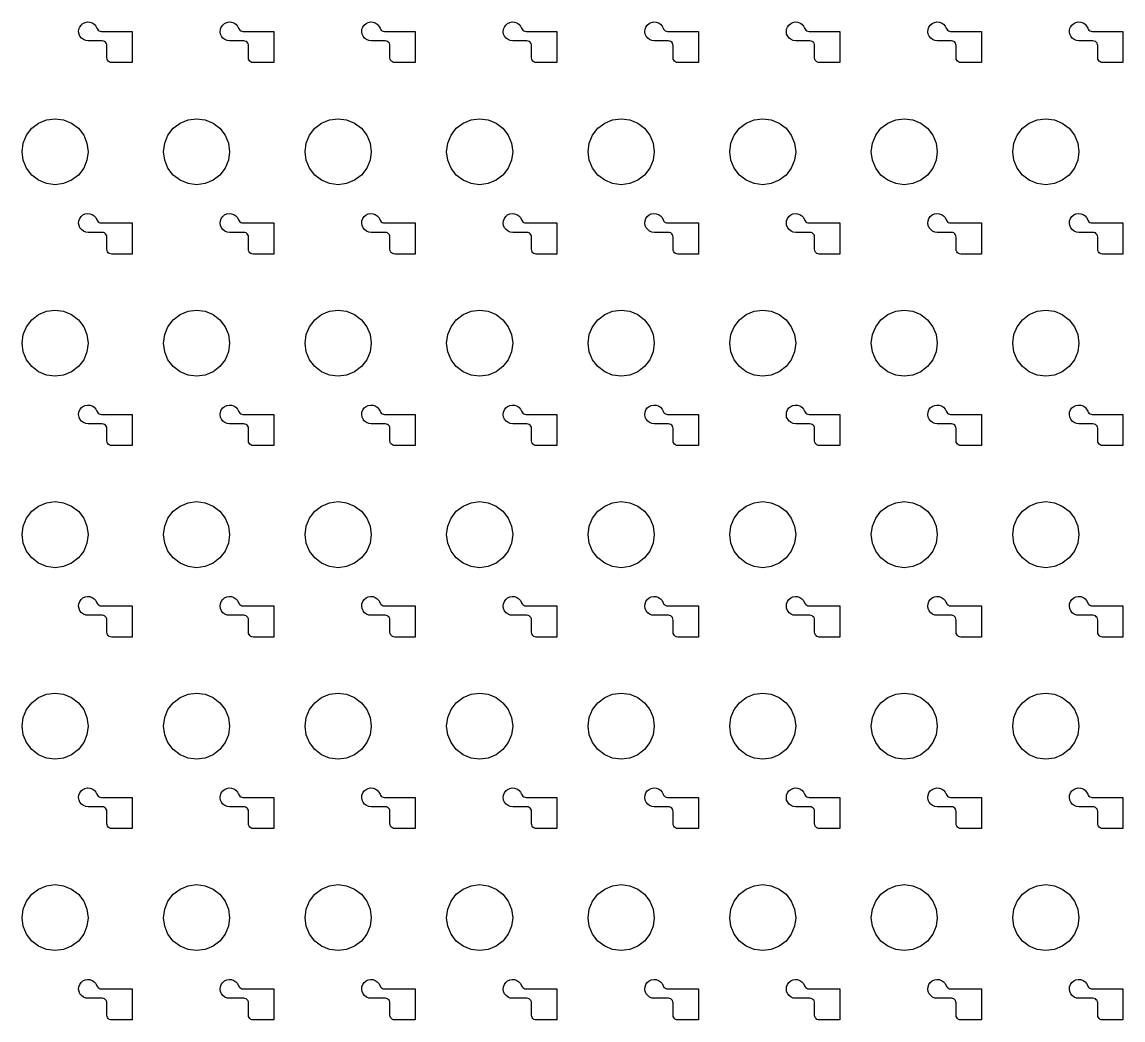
# Model space of a CAD drawing. Extents: x 11 to 212, y 11 to 212.
# Drawn here: x 65.79 to 79.52, y 111.35 to 123.8 of the extents above; entities that cross this region are included whole.
import ezdxf

# ---------------------------------------------------------------- set-up
doc = ezdxf.new("R2010")
doc.units = 0
doc.layers.add('C3', color=7, linetype='continuous')

msp = doc.modelspace()

# ---------------------------------------------------------------- linework, layer by layer
at = {"layer": 'C3'}
for points in [[(66.906, 123.294), (66.891, 123.296), (66.876, 123.302), (66.864, 123.311), (66.855, 123.324), (66.849, 123.338), (66.847, 123.353), (66.847, 123.506), (66.845, 123.521), (66.839, 123.535), (66.83, 123.547), (66.818, 123.557), (66.803, 123.563), (66.788, 123.565), (66.612, 123.565), (66.582, 123.569), (66.554, 123.58), (66.53, 123.598), (66.511, 123.622), (66.499, 123.649), (66.494, 123.679), (66.497, 123.709), (66.508, 123.737), (66.525, 123.762), (66.548, 123.781), (66.576, 123.794), (66.605, 123.8), (66.635, 123.798), (66.664, 123.788), (66.689, 123.771), (66.709, 123.748), (66.723, 123.722), (66.729, 123.709), (66.739, 123.698), (66.75, 123.689), (66.764, 123.684), (66.778, 123.682), (67.162, 123.682), (67.162, 123.294)], [(68.671, 123.294), (68.655, 123.296), (68.641, 123.302), (68.629, 123.311), (68.62, 123.324), (68.614, 123.338), (68.612, 123.353), (68.612, 123.506), (68.61, 123.521), (68.604, 123.535), (68.595, 123.547), (68.582, 123.557), (68.568, 123.563), (68.553, 123.565), (68.376, 123.565), (68.347, 123.569), (68.319, 123.58), (68.294, 123.598), (68.276, 123.622), (68.264, 123.649), (68.259, 123.679), (68.262, 123.709), (68.272, 123.737), (68.29, 123.762), (68.313, 123.781), (68.34, 123.794), (68.37, 123.8), (68.4, 123.798), (68.429, 123.788), (68.454, 123.771), (68.474, 123.748), (68.487, 123.722), (68.494, 123.709), (68.503, 123.698), (68.515, 123.689), (68.529, 123.684), (68.543, 123.682), (68.927, 123.682), (68.927, 123.294)], [(70.435, 123.294), (70.42, 123.296), (70.406, 123.302), (70.394, 123.311), (70.384, 123.324), (70.378, 123.338), (70.376, 123.353), (70.376, 123.506), (70.374, 123.521), (70.369, 123.535), (70.359, 123.547), (70.347, 123.557), (70.333, 123.563), (70.318, 123.565), (70.141, 123.565), (70.111, 123.569), (70.083, 123.58), (70.059, 123.598), (70.04, 123.622), (70.028, 123.649), (70.024, 123.679), (70.027, 123.709), (70.037, 123.737), (70.055, 123.762), (70.078, 123.781), (70.105, 123.794), (70.135, 123.8), (70.165, 123.798), (70.193, 123.788), (70.218, 123.771), (70.238, 123.748), (70.252, 123.722), (70.259, 123.709), (70.268, 123.698), (70.28, 123.689), (70.293, 123.684), (70.308, 123.682), (70.692, 123.682), (70.692, 123.294)], [(72.2, 123.294), (72.185, 123.296), (72.171, 123.302), (72.158, 123.311), (72.149, 123.324), (72.143, 123.338), (72.141, 123.353), (72.141, 123.506), (72.139, 123.521), (72.133, 123.535), (72.124, 123.547), (72.112, 123.557), (72.098, 123.563), (72.082, 123.565), (71.906, 123.565), (71.876, 123.569), (71.848, 123.58), (71.824, 123.598), (71.805, 123.622), (71.793, 123.649), (71.788, 123.679), (71.791, 123.709), (71.802, 123.737), (71.819, 123.762), (71.842, 123.781), (71.87, 123.794), (71.899, 123.8), (71.93, 123.798), (71.958, 123.788), (71.983, 123.771), (72.003, 123.748), (72.017, 123.722), (72.023, 123.709), (72.033, 123.698), (72.044, 123.689), (72.058, 123.684), (72.072, 123.682), (72.456, 123.682), (72.456, 123.294)], [(73.965, 123.294), (73.949, 123.296), (73.935, 123.302), (73.923, 123.311), (73.914, 123.324), (73.908, 123.338), (73.906, 123.353), (73.906, 123.506), (73.904, 123.521), (73.898, 123.535), (73.889, 123.547), (73.876, 123.557), (73.862, 123.563), (73.847, 123.565), (73.671, 123.565), (73.641, 123.569), (73.613, 123.58), (73.589, 123.598), (73.57, 123.622), (73.558, 123.649), (73.553, 123.679), (73.556, 123.709), (73.567, 123.737), (73.584, 123.762), (73.607, 123.781), (73.634, 123.794), (73.664, 123.8), (73.694, 123.798), (73.723, 123.788), (73.748, 123.771), (73.768, 123.748), (73.782, 123.722), (73.788, 123.709), (73.797, 123.698), (73.809, 123.689), (73.823, 123.684), (73.837, 123.682), (74.221, 123.682), (74.221, 123.294)], [(75.729, 123.294), (75.714, 123.296), (75.7, 123.302), (75.688, 123.311), (75.678, 123.324), (75.673, 123.338), (75.671, 123.353), (75.671, 123.506), (75.669, 123.521), (75.663, 123.535), (75.653, 123.547), (75.641, 123.557), (75.627, 123.563), (75.612, 123.565), (75.435, 123.565), (75.405, 123.569), (75.377, 123.58), (75.353, 123.598), (75.335, 123.622), (75.322, 123.649), (75.318, 123.679), (75.321, 123.709), (75.331, 123.737), (75.349, 123.762), (75.372, 123.781), (75.399, 123.794), (75.429, 123.8), (75.459, 123.798), (75.487, 123.788), (75.513, 123.771), (75.533, 123.748), (75.546, 123.722), (75.553, 123.709), (75.562, 123.698), (75.574, 123.689), (75.587, 123.684), (75.602, 123.682), (75.986, 123.682), (75.986, 123.294)], [(77.494, 123.294), (77.479, 123.296), (77.465, 123.302), (77.453, 123.311), (77.443, 123.324), (77.437, 123.338), (77.435, 123.353), (77.435, 123.506), (77.433, 123.521), (77.427, 123.535), (77.418, 123.547), (77.406, 123.557), (77.392, 123.563), (77.376, 123.565), (77.2, 123.565), (77.17, 123.569), (77.142, 123.58), (77.118, 123.598), (77.099, 123.622), (77.087, 123.649), (77.082, 123.679), (77.085, 123.709), (77.096, 123.737), (77.113, 123.762), (77.137, 123.781), (77.164, 123.794), (77.194, 123.8), (77.224, 123.798), (77.252, 123.788), (77.277, 123.771), (77.297, 123.748), (77.311, 123.722), (77.317, 123.709), (77.327, 123.698), (77.339, 123.689), (77.352, 123.684), (77.366, 123.682), (77.751, 123.682), (77.751, 123.294)], [(79.259, 123.294), (79.244, 123.296), (79.229, 123.302), (79.217, 123.311), (79.208, 123.324), (79.202, 123.338), (79.2, 123.353), (79.2, 123.506), (79.198, 123.521), (79.192, 123.535), (79.183, 123.547), (79.171, 123.557), (79.156, 123.563), (79.141, 123.565), (78.965, 123.565), (78.935, 123.569), (78.907, 123.58), (78.883, 123.598), (78.864, 123.622), (78.852, 123.649), (78.847, 123.679), (78.85, 123.709), (78.861, 123.737), (78.878, 123.762), (78.901, 123.781), (78.929, 123.794), (78.958, 123.8), (78.988, 123.798), (79.017, 123.788), (79.042, 123.771), (79.062, 123.748), (79.076, 123.722), (79.082, 123.709), (79.091, 123.698), (79.103, 123.689), (79.117, 123.684), (79.131, 123.682), (79.515, 123.682), (79.515, 123.294)], [(66.612, 122.182), (66.598, 122.076), (66.557, 121.976), (66.491, 121.891), (66.406, 121.826), (66.307, 121.785), (66.2, 121.771), (66.093, 121.785), (65.994, 121.826), (65.909, 121.891), (65.843, 121.976), (65.802, 122.076), (65.788, 122.182), (65.802, 122.289), (65.843, 122.388), (65.909, 122.474), (65.994, 122.539), (66.093, 122.58), (66.2, 122.594), (66.307, 122.58), (66.406, 122.539), (66.491, 122.474), (66.557, 122.388), (66.598, 122.289)], [(68.376, 122.182), (68.362, 122.076), (68.321, 121.976), (68.256, 121.891), (68.171, 121.826), (68.071, 121.785), (67.965, 121.771), (67.858, 121.785), (67.759, 121.826), (67.674, 121.891), (67.608, 121.976), (67.567, 122.076), (67.553, 122.182), (67.567, 122.289), (67.608, 122.388), (67.674, 122.474), (67.759, 122.539), (67.858, 122.58), (67.965, 122.594), (68.071, 122.58), (68.171, 122.539), (68.256, 122.474), (68.321, 122.388), (68.362, 122.289)], [(70.141, 122.182), (70.127, 122.076), (70.086, 121.976), (70.021, 121.891), (69.935, 121.826), (69.836, 121.785), (69.729, 121.771), (69.623, 121.785), (69.524, 121.826), (69.438, 121.891), (69.373, 121.976), (69.332, 122.076), (69.318, 122.182), (69.332, 122.289), (69.373, 122.388), (69.438, 122.474), (69.524, 122.539), (69.623, 122.58), (69.729, 122.594), (69.836, 122.58), (69.935, 122.539), (70.021, 122.474), (70.086, 122.388), (70.127, 122.289)], [(71.906, 122.182), (71.892, 122.076), (71.851, 121.976), (71.785, 121.891), (71.7, 121.826), (71.601, 121.785), (71.494, 121.771), (71.388, 121.785), (71.288, 121.826), (71.203, 121.891), (71.138, 121.976), (71.096, 122.076), (71.082, 122.182), (71.096, 122.289), (71.138, 122.388), (71.203, 122.474), (71.288, 122.539), (71.388, 122.58), (71.494, 122.594), (71.601, 122.58), (71.7, 122.539), (71.785, 122.474), (71.851, 122.388), (71.892, 122.289)], [(73.671, 122.182), (73.657, 122.076), (73.615, 121.976), (73.55, 121.891), (73.465, 121.826), (73.365, 121.785), (73.259, 121.771), (73.152, 121.785), (73.053, 121.826), (72.968, 121.891), (72.902, 121.976), (72.861, 122.076), (72.847, 122.182), (72.861, 122.289), (72.902, 122.388), (72.968, 122.474), (73.053, 122.539), (73.152, 122.58), (73.259, 122.594), (73.365, 122.58), (73.465, 122.539), (73.55, 122.474), (73.615, 122.388), (73.657, 122.289)], [(75.435, 122.182), (75.421, 122.076), (75.38, 121.976), (75.315, 121.891), (75.229, 121.826), (75.13, 121.785), (75.024, 121.771), (74.917, 121.785), (74.818, 121.826), (74.732, 121.891), (74.667, 121.976), (74.626, 122.076), (74.612, 122.182), (74.626, 122.289), (74.667, 122.388), (74.732, 122.474), (74.818, 122.539), (74.917, 122.58), (75.024, 122.594), (75.13, 122.58), (75.229, 122.539), (75.315, 122.474), (75.38, 122.388), (75.421, 122.289)], [(77.2, 122.182), (77.186, 122.076), (77.145, 121.976), (77.079, 121.891), (76.994, 121.826), (76.895, 121.785), (76.788, 121.771), (76.682, 121.785), (76.582, 121.826), (76.497, 121.891), (76.432, 121.976), (76.391, 122.076), (76.376, 122.182), (76.391, 122.289), (76.432, 122.388), (76.497, 122.474), (76.582, 122.539), (76.682, 122.58), (76.788, 122.594), (76.895, 122.58), (76.994, 122.539), (77.079, 122.474), (77.145, 122.388), (77.186, 122.289)], [(78.965, 122.182), (78.951, 122.076), (78.91, 121.976), (78.844, 121.891), (78.759, 121.826), (78.66, 121.785), (78.553, 121.771), (78.446, 121.785), (78.347, 121.826), (78.262, 121.891), (78.196, 121.976), (78.155, 122.076), (78.141, 122.182), (78.155, 122.289), (78.196, 122.388), (78.262, 122.474), (78.347, 122.539), (78.446, 122.58), (78.553, 122.594), (78.66, 122.58), (78.759, 122.539), (78.844, 122.474), (78.91, 122.388), (78.951, 122.289)], [(66.906, 120.906), (66.891, 120.908), (66.876, 120.914), (66.864, 120.923), (66.855, 120.935), (66.849, 120.949), (66.847, 120.965), (66.847, 121.118), (66.845, 121.133), (66.839, 121.147), (66.83, 121.159), (66.818, 121.169), (66.803, 121.174), (66.788, 121.176), (66.612, 121.176), (66.582, 121.18), (66.554, 121.192), (66.53, 121.21), (66.511, 121.233), (66.499, 121.261), (66.494, 121.291), (66.497, 121.321), (66.508, 121.349), (66.525, 121.374), (66.548, 121.393), (66.576, 121.406), (66.605, 121.412), (66.635, 121.409), (66.664, 121.4), (66.689, 121.383), (66.709, 121.36), (66.723, 121.333), (66.729, 121.32), (66.739, 121.309), (66.75, 121.301), (66.764, 121.296), (66.778, 121.294), (67.162, 121.294), (67.162, 120.906)], [(68.671, 120.906), (68.655, 120.908), (68.641, 120.914), (68.629, 120.923), (68.62, 120.935), (68.614, 120.949), (68.612, 120.965), (68.612, 121.118), (68.61, 121.133), (68.604, 121.147), (68.595, 121.159), (68.582, 121.169), (68.568, 121.174), (68.553, 121.176), (68.376, 121.176), (68.347, 121.18), (68.319, 121.192), (68.294, 121.21), (68.276, 121.233), (68.264, 121.261), (68.259, 121.291), (68.262, 121.321), (68.272, 121.349), (68.29, 121.374), (68.313, 121.393), (68.34, 121.406), (68.37, 121.412), (68.4, 121.409), (68.429, 121.4), (68.454, 121.383), (68.474, 121.36), (68.487, 121.333), (68.494, 121.32), (68.503, 121.309), (68.515, 121.301), (68.529, 121.296), (68.543, 121.294), (68.927, 121.294), (68.927, 120.906)], [(70.435, 120.906), (70.42, 120.908), (70.406, 120.914), (70.394, 120.923), (70.384, 120.935), (70.378, 120.949), (70.376, 120.965), (70.376, 121.118), (70.374, 121.133), (70.369, 121.147), (70.359, 121.159), (70.347, 121.169), (70.333, 121.174), (70.318, 121.176), (70.141, 121.176), (70.111, 121.18), (70.083, 121.192), (70.059, 121.21), (70.04, 121.233), (70.028, 121.261), (70.024, 121.291), (70.027, 121.321), (70.037, 121.349), (70.055, 121.374), (70.078, 121.393), (70.105, 121.406), (70.135, 121.412), (70.165, 121.409), (70.193, 121.4), (70.218, 121.383), (70.238, 121.36), (70.252, 121.333), (70.259, 121.32), (70.268, 121.309), (70.28, 121.301), (70.293, 121.296), (70.308, 121.294), (70.692, 121.294), (70.692, 120.906)], [(72.2, 120.906), (72.185, 120.908), (72.171, 120.914), (72.158, 120.923), (72.149, 120.935), (72.143, 120.949), (72.141, 120.965), (72.141, 121.118), (72.139, 121.133), (72.133, 121.147), (72.124, 121.159), (72.112, 121.169), (72.098, 121.174), (72.082, 121.176), (71.906, 121.176), (71.876, 121.18), (71.848, 121.192), (71.824, 121.21), (71.805, 121.233), (71.793, 121.261), (71.788, 121.291), (71.791, 121.321), (71.802, 121.349), (71.819, 121.374), (71.842, 121.393), (71.87, 121.406), (71.899, 121.412), (71.93, 121.409), (71.958, 121.4), (71.983, 121.383), (72.003, 121.36), (72.017, 121.333), (72.023, 121.32), (72.033, 121.309), (72.044, 121.301), (72.058, 121.296), (72.072, 121.294), (72.456, 121.294), (72.456, 120.906)], [(73.965, 120.906), (73.949, 120.908), (73.935, 120.914), (73.923, 120.923), (73.914, 120.935), (73.908, 120.949), (73.906, 120.965), (73.906, 121.118), (73.904, 121.133), (73.898, 121.147), (73.889, 121.159), (73.876, 121.169), (73.862, 121.174), (73.847, 121.176), (73.671, 121.176), (73.641, 121.18), (73.613, 121.192), (73.589, 121.21), (73.57, 121.233), (73.558, 121.261), (73.553, 121.291), (73.556, 121.321), (73.567, 121.349), (73.584, 121.374), (73.607, 121.393), (73.634, 121.406), (73.664, 121.412), (73.694, 121.409), (73.723, 121.4), (73.748, 121.383), (73.768, 121.36), (73.782, 121.333), (73.788, 121.32), (73.797, 121.309), (73.809, 121.301), (73.823, 121.296), (73.837, 121.294), (74.221, 121.294), (74.221, 120.906)], [(75.729, 120.906), (75.714, 120.908), (75.7, 120.914), (75.688, 120.923), (75.678, 120.935), (75.673, 120.949), (75.671, 120.965), (75.671, 121.118), (75.669, 121.133), (75.663, 121.147), (75.653, 121.159), (75.641, 121.169), (75.627, 121.174), (75.612, 121.176), (75.435, 121.176), (75.405, 121.18), (75.377, 121.192), (75.353, 121.21), (75.335, 121.233), (75.322, 121.261), (75.318, 121.291), (75.321, 121.321), (75.331, 121.349), (75.349, 121.374), (75.372, 121.393), (75.399, 121.406), (75.429, 121.412), (75.459, 121.409), (75.487, 121.4), (75.513, 121.383), (75.533, 121.36), (75.546, 121.333), (75.553, 121.32), (75.562, 121.309), (75.574, 121.301), (75.587, 121.296), (75.602, 121.294), (75.986, 121.294), (75.986, 120.906)], [(77.494, 120.906), (77.479, 120.908), (77.465, 120.914), (77.453, 120.923), (77.443, 120.935), (77.437, 120.949), (77.435, 120.965), (77.435, 121.118), (77.433, 121.133), (77.427, 121.147), (77.418, 121.159), (77.406, 121.169), (77.392, 121.174), (77.376, 121.176), (77.2, 121.176), (77.17, 121.18), (77.142, 121.192), (77.118, 121.21), (77.099, 121.233), (77.087, 121.261), (77.082, 121.291), (77.085, 121.321), (77.096, 121.349), (77.113, 121.374), (77.137, 121.393), (77.164, 121.406), (77.194, 121.412), (77.224, 121.409), (77.252, 121.4), (77.277, 121.383), (77.297, 121.36), (77.311, 121.333), (77.317, 121.32), (77.327, 121.309), (77.339, 121.301), (77.352, 121.296), (77.366, 121.294), (77.751, 121.294), (77.751, 120.906)], [(79.259, 120.906), (79.244, 120.908), (79.229, 120.914), (79.217, 120.923), (79.208, 120.935), (79.202, 120.949), (79.2, 120.965), (79.2, 121.118), (79.198, 121.133), (79.192, 121.147), (79.183, 121.159), (79.171, 121.169), (79.156, 121.174), (79.141, 121.176), (78.965, 121.176), (78.935, 121.18), (78.907, 121.192), (78.883, 121.21), (78.864, 121.233), (78.852, 121.261), (78.847, 121.291), (78.85, 121.321), (78.861, 121.349), (78.878, 121.374), (78.901, 121.393), (78.929, 121.406), (78.958, 121.412), (78.988, 121.409), (79.017, 121.4), (79.042, 121.383), (79.062, 121.36), (79.076, 121.333), (79.082, 121.32), (79.091, 121.309), (79.103, 121.301), (79.117, 121.296), (79.131, 121.294), (79.515, 121.294), (79.515, 120.906)], [(66.612, 119.794), (66.598, 119.688), (66.557, 119.588), (66.491, 119.503), (66.406, 119.438), (66.307, 119.396), (66.2, 119.382), (66.093, 119.396), (65.994, 119.438), (65.909, 119.503), (65.843, 119.588), (65.802, 119.688), (65.788, 119.794), (65.802, 119.901), (65.843, 120), (65.909, 120.085), (65.994, 120.151), (66.093, 120.192), (66.2, 120.206), (66.307, 120.192), (66.406, 120.151), (66.491, 120.085), (66.557, 120), (66.598, 119.901)], [(68.376, 119.794), (68.362, 119.688), (68.321, 119.588), (68.256, 119.503), (68.171, 119.438), (68.071, 119.396), (67.965, 119.382), (67.858, 119.396), (67.759, 119.438), (67.674, 119.503), (67.608, 119.588), (67.567, 119.688), (67.553, 119.794), (67.567, 119.901), (67.608, 120), (67.674, 120.085), (67.759, 120.151), (67.858, 120.192), (67.965, 120.206), (68.071, 120.192), (68.171, 120.151), (68.256, 120.085), (68.321, 120), (68.362, 119.901)], [(70.141, 119.794), (70.127, 119.688), (70.086, 119.588), (70.021, 119.503), (69.935, 119.438), (69.836, 119.396), (69.729, 119.382), (69.623, 119.396), (69.524, 119.438), (69.438, 119.503), (69.373, 119.588), (69.332, 119.688), (69.318, 119.794), (69.332, 119.901), (69.373, 120), (69.438, 120.085), (69.524, 120.151), (69.623, 120.192), (69.729, 120.206), (69.836, 120.192), (69.935, 120.151), (70.021, 120.085), (70.086, 120), (70.127, 119.901)], [(71.906, 119.794), (71.892, 119.688), (71.851, 119.588), (71.785, 119.503), (71.7, 119.438), (71.601, 119.396), (71.494, 119.382), (71.388, 119.396), (71.288, 119.438), (71.203, 119.503), (71.138, 119.588), (71.096, 119.688), (71.082, 119.794), (71.096, 119.901), (71.138, 120), (71.203, 120.085), (71.288, 120.151), (71.388, 120.192), (71.494, 120.206), (71.601, 120.192), (71.7, 120.151), (71.785, 120.085), (71.851, 120), (71.892, 119.901)], [(73.671, 119.794), (73.657, 119.688), (73.615, 119.588), (73.55, 119.503), (73.465, 119.438), (73.365, 119.396), (73.259, 119.382), (73.152, 119.396), (73.053, 119.438), (72.968, 119.503), (72.902, 119.588), (72.861, 119.688), (72.847, 119.794), (72.861, 119.901), (72.902, 120), (72.968, 120.085), (73.053, 120.151), (73.152, 120.192), (73.259, 120.206), (73.365, 120.192), (73.465, 120.151), (73.55, 120.085), (73.615, 120), (73.657, 119.901)], [(75.435, 119.794), (75.421, 119.688), (75.38, 119.588), (75.315, 119.503), (75.229, 119.438), (75.13, 119.396), (75.024, 119.382), (74.917, 119.396), (74.818, 119.438), (74.732, 119.503), (74.667, 119.588), (74.626, 119.688), (74.612, 119.794), (74.626, 119.901), (74.667, 120), (74.732, 120.085), (74.818, 120.151), (74.917, 120.192), (75.024, 120.206), (75.13, 120.192), (75.229, 120.151), (75.315, 120.085), (75.38, 120), (75.421, 119.901)], [(77.2, 119.794), (77.186, 119.688), (77.145, 119.588), (77.079, 119.503), (76.994, 119.438), (76.895, 119.396), (76.788, 119.382), (76.682, 119.396), (76.582, 119.438), (76.497, 119.503), (76.432, 119.588), (76.391, 119.688), (76.376, 119.794), (76.391, 119.901), (76.432, 120), (76.497, 120.085), (76.582, 120.151), (76.682, 120.192), (76.788, 120.206), (76.895, 120.192), (76.994, 120.151), (77.079, 120.085), (77.145, 120), (77.186, 119.901)], [(78.965, 119.794), (78.951, 119.688), (78.91, 119.588), (78.844, 119.503), (78.759, 119.438), (78.66, 119.396), (78.553, 119.382), (78.446, 119.396), (78.347, 119.438), (78.262, 119.503), (78.196, 119.588), (78.155, 119.688), (78.141, 119.794), (78.155, 119.901), (78.196, 120), (78.262, 120.085), (78.347, 120.151), (78.446, 120.192), (78.553, 120.206), (78.66, 120.192), (78.759, 120.151), (78.844, 120.085), (78.91, 120), (78.951, 119.901)], [(66.906, 118.518), (66.891, 118.52), (66.876, 118.526), (66.864, 118.535), (66.855, 118.547), (66.849, 118.561), (66.847, 118.576), (66.847, 118.729), (66.845, 118.745), (66.839, 118.759), (66.83, 118.771), (66.818, 118.78), (66.803, 118.786), (66.788, 118.788), (66.612, 118.788), (66.582, 118.792), (66.554, 118.803), (66.53, 118.822), (66.511, 118.845), (66.499, 118.873), (66.494, 118.903), (66.497, 118.933), (66.508, 118.961), (66.525, 118.986), (66.548, 119.005), (66.576, 119.018), (66.605, 119.023), (66.635, 119.021), (66.664, 119.011), (66.689, 118.995), (66.709, 118.972), (66.723, 118.945), (66.729, 118.932), (66.739, 118.921), (66.75, 118.913), (66.764, 118.908), (66.778, 118.906), (67.162, 118.906), (67.162, 118.518)], [(68.671, 118.518), (68.655, 118.52), (68.641, 118.526), (68.629, 118.535), (68.62, 118.547), (68.614, 118.561), (68.612, 118.576), (68.612, 118.729), (68.61, 118.745), (68.604, 118.759), (68.595, 118.771), (68.582, 118.78), (68.568, 118.786), (68.553, 118.788), (68.376, 118.788), (68.347, 118.792), (68.319, 118.803), (68.294, 118.822), (68.276, 118.845), (68.264, 118.873), (68.259, 118.903), (68.262, 118.933), (68.272, 118.961), (68.29, 118.986), (68.313, 119.005), (68.34, 119.018), (68.37, 119.023), (68.4, 119.021), (68.429, 119.011), (68.454, 118.995), (68.474, 118.972), (68.487, 118.945), (68.494, 118.932), (68.503, 118.921), (68.515, 118.913), (68.529, 118.908), (68.543, 118.906), (68.927, 118.906), (68.927, 118.518)], [(70.435, 118.518), (70.42, 118.52), (70.406, 118.526), (70.394, 118.535), (70.384, 118.547), (70.378, 118.561), (70.376, 118.576), (70.376, 118.729), (70.374, 118.745), (70.369, 118.759), (70.359, 118.771), (70.347, 118.78), (70.333, 118.786), (70.318, 118.788), (70.141, 118.788), (70.111, 118.792), (70.083, 118.803), (70.059, 118.822), (70.04, 118.845), (70.028, 118.873), (70.024, 118.903), (70.027, 118.933), (70.037, 118.961), (70.055, 118.986), (70.078, 119.005), (70.105, 119.018), (70.135, 119.023), (70.165, 119.021), (70.193, 119.011), (70.218, 118.995), (70.238, 118.972), (70.252, 118.945), (70.259, 118.932), (70.268, 118.921), (70.28, 118.913), (70.293, 118.908), (70.308, 118.906), (70.692, 118.906), (70.692, 118.518)], [(72.2, 118.518), (72.185, 118.52), (72.171, 118.526), (72.158, 118.535), (72.149, 118.547), (72.143, 118.561), (72.141, 118.576), (72.141, 118.729), (72.139, 118.745), (72.133, 118.759), (72.124, 118.771), (72.112, 118.78), (72.098, 118.786), (72.082, 118.788), (71.906, 118.788), (71.876, 118.792), (71.848, 118.803), (71.824, 118.822), (71.805, 118.845), (71.793, 118.873), (71.788, 118.903), (71.791, 118.933), (71.802, 118.961), (71.819, 118.986), (71.842, 119.005), (71.87, 119.018), (71.899, 119.023), (71.93, 119.021), (71.958, 119.011), (71.983, 118.995), (72.003, 118.972), (72.017, 118.945), (72.023, 118.932), (72.033, 118.921), (72.044, 118.913), (72.058, 118.908), (72.072, 118.906), (72.456, 118.906), (72.456, 118.518)], [(73.965, 118.518), (73.949, 118.52), (73.935, 118.526), (73.923, 118.535), (73.914, 118.547), (73.908, 118.561), (73.906, 118.576), (73.906, 118.729), (73.904, 118.745), (73.898, 118.759), (73.889, 118.771), (73.876, 118.78), (73.862, 118.786), (73.847, 118.788), (73.671, 118.788), (73.641, 118.792), (73.613, 118.803), (73.589, 118.822), (73.57, 118.845), (73.558, 118.873), (73.553, 118.903), (73.556, 118.933), (73.567, 118.961), (73.584, 118.986), (73.607, 119.005), (73.634, 119.018), (73.664, 119.023), (73.694, 119.021), (73.723, 119.011), (73.748, 118.995), (73.768, 118.972), (73.782, 118.945), (73.788, 118.932), (73.797, 118.921), (73.809, 118.913), (73.823, 118.908), (73.837, 118.906), (74.221, 118.906), (74.221, 118.518)], [(75.729, 118.518), (75.714, 118.52), (75.7, 118.526), (75.688, 118.535), (75.678, 118.547), (75.673, 118.561), (75.671, 118.576), (75.671, 118.729), (75.669, 118.745), (75.663, 118.759), (75.653, 118.771), (75.641, 118.78), (75.627, 118.786), (75.612, 118.788), (75.435, 118.788), (75.405, 118.792), (75.377, 118.803), (75.353, 118.822), (75.335, 118.845), (75.322, 118.873), (75.318, 118.903), (75.321, 118.933), (75.331, 118.961), (75.349, 118.986), (75.372, 119.005), (75.399, 119.018), (75.429, 119.023), (75.459, 119.021), (75.487, 119.011), (75.513, 118.995), (75.533, 118.972), (75.546, 118.945), (75.553, 118.932), (75.562, 118.921), (75.574, 118.913), (75.587, 118.908), (75.602, 118.906), (75.986, 118.906), (75.986, 118.518)], [(77.494, 118.518), (77.479, 118.52), (77.465, 118.526), (77.453, 118.535), (77.443, 118.547), (77.437, 118.561), (77.435, 118.576), (77.435, 118.729), (77.433, 118.745), (77.427, 118.759), (77.418, 118.771), (77.406, 118.78), (77.392, 118.786), (77.376, 118.788), (77.2, 118.788), (77.17, 118.792), (77.142, 118.803), (77.118, 118.822), (77.099, 118.845), (77.087, 118.873), (77.082, 118.903), (77.085, 118.933), (77.096, 118.961), (77.113, 118.986), (77.137, 119.005), (77.164, 119.018), (77.194, 119.023), (77.224, 119.021), (77.252, 119.011), (77.277, 118.995), (77.297, 118.972), (77.311, 118.945), (77.317, 118.932), (77.327, 118.921), (77.339, 118.913), (77.352, 118.908), (77.366, 118.906), (77.751, 118.906), (77.751, 118.518)], [(79.259, 118.518), (79.244, 118.52), (79.229, 118.526), (79.217, 118.535), (79.208, 118.547), (79.202, 118.561), (79.2, 118.576), (79.2, 118.729), (79.198, 118.745), (79.192, 118.759), (79.183, 118.771), (79.171, 118.78), (79.156, 118.786), (79.141, 118.788), (78.965, 118.788), (78.935, 118.792), (78.907, 118.803), (78.883, 118.822), (78.864, 118.845), (78.852, 118.873), (78.847, 118.903), (78.85, 118.933), (78.861, 118.961), (78.878, 118.986), (78.901, 119.005), (78.929, 119.018), (78.958, 119.023), (78.988, 119.021), (79.017, 119.011), (79.042, 118.995), (79.062, 118.972), (79.076, 118.945), (79.082, 118.932), (79.091, 118.921), (79.103, 118.913), (79.117, 118.908), (79.131, 118.906), (79.515, 118.906), (79.515, 118.518)], [(66.612, 117.406), (66.598, 117.299), (66.557, 117.2), (66.491, 117.115), (66.406, 117.049), (66.307, 117.008), (66.2, 116.994), (66.093, 117.008), (65.994, 117.049), (65.909, 117.115), (65.843, 117.2), (65.802, 117.299), (65.788, 117.406), (65.802, 117.512), (65.843, 117.612), (65.909, 117.697), (65.994, 117.762), (66.093, 117.804), (66.2, 117.818), (66.307, 117.804), (66.406, 117.762), (66.491, 117.697), (66.557, 117.612), (66.598, 117.512)], [(68.376, 117.406), (68.362, 117.299), (68.321, 117.2), (68.256, 117.115), (68.171, 117.049), (68.071, 117.008), (67.965, 116.994), (67.858, 117.008), (67.759, 117.049), (67.674, 117.115), (67.608, 117.2), (67.567, 117.299), (67.553, 117.406), (67.567, 117.512), (67.608, 117.612), (67.674, 117.697), (67.759, 117.762), (67.858, 117.804), (67.965, 117.818), (68.071, 117.804), (68.171, 117.762), (68.256, 117.697), (68.321, 117.612), (68.362, 117.512)], [(70.141, 117.406), (70.127, 117.299), (70.086, 117.2), (70.021, 117.115), (69.935, 117.049), (69.836, 117.008), (69.729, 116.994), (69.623, 117.008), (69.524, 117.049), (69.438, 117.115), (69.373, 117.2), (69.332, 117.299), (69.318, 117.406), (69.332, 117.512), (69.373, 117.612), (69.438, 117.697), (69.524, 117.762), (69.623, 117.804), (69.729, 117.818), (69.836, 117.804), (69.935, 117.762), (70.021, 117.697), (70.086, 117.612), (70.127, 117.512)], [(71.906, 117.406), (71.892, 117.299), (71.851, 117.2), (71.785, 117.115), (71.7, 117.049), (71.601, 117.008), (71.494, 116.994), (71.388, 117.008), (71.288, 117.049), (71.203, 117.115), (71.138, 117.2), (71.096, 117.299), (71.082, 117.406), (71.096, 117.512), (71.138, 117.612), (71.203, 117.697), (71.288, 117.762), (71.388, 117.804), (71.494, 117.818), (71.601, 117.804), (71.7, 117.762), (71.785, 117.697), (71.851, 117.612), (71.892, 117.512)], [(73.671, 117.406), (73.657, 117.299), (73.615, 117.2), (73.55, 117.115), (73.465, 117.049), (73.365, 117.008), (73.259, 116.994), (73.152, 117.008), (73.053, 117.049), (72.968, 117.115), (72.902, 117.2), (72.861, 117.299), (72.847, 117.406), (72.861, 117.512), (72.902, 117.612), (72.968, 117.697), (73.053, 117.762), (73.152, 117.804), (73.259, 117.818), (73.365, 117.804), (73.465, 117.762), (73.55, 117.697), (73.615, 117.612), (73.657, 117.512)], [(75.435, 117.406), (75.421, 117.299), (75.38, 117.2), (75.315, 117.115), (75.229, 117.049), (75.13, 117.008), (75.024, 116.994), (74.917, 117.008), (74.818, 117.049), (74.732, 117.115), (74.667, 117.2), (74.626, 117.299), (74.612, 117.406), (74.626, 117.512), (74.667, 117.612), (74.732, 117.697), (74.818, 117.762), (74.917, 117.804), (75.024, 117.818), (75.13, 117.804), (75.229, 117.762), (75.315, 117.697), (75.38, 117.612), (75.421, 117.512)], [(77.2, 117.406), (77.186, 117.299), (77.145, 117.2), (77.079, 117.115), (76.994, 117.049), (76.895, 117.008), (76.788, 116.994), (76.682, 117.008), (76.582, 117.049), (76.497, 117.115), (76.432, 117.2), (76.391, 117.299), (76.376, 117.406), (76.391, 117.512), (76.432, 117.612), (76.497, 117.697), (76.582, 117.762), (76.682, 117.804), (76.788, 117.818), (76.895, 117.804), (76.994, 117.762), (77.079, 117.697), (77.145, 117.612), (77.186, 117.512)], [(78.965, 117.406), (78.951, 117.299), (78.91, 117.2), (78.844, 117.115), (78.759, 117.049), (78.66, 117.008), (78.553, 116.994), (78.446, 117.008), (78.347, 117.049), (78.262, 117.115), (78.196, 117.2), (78.155, 117.299), (78.141, 117.406), (78.155, 117.512), (78.196, 117.612), (78.262, 117.697), (78.347, 117.762), (78.446, 117.804), (78.553, 117.818), (78.66, 117.804), (78.759, 117.762), (78.844, 117.697), (78.91, 117.612), (78.951, 117.512)], [(66.906, 116.129), (66.891, 116.131), (66.876, 116.137), (66.864, 116.147), (66.855, 116.159), (66.849, 116.173), (66.847, 116.188), (66.847, 116.341), (66.845, 116.356), (66.839, 116.371), (66.83, 116.383), (66.818, 116.392), (66.803, 116.398), (66.788, 116.4), (66.612, 116.4), (66.582, 116.404), (66.554, 116.415), (66.53, 116.433), (66.511, 116.457), (66.499, 116.485), (66.494, 116.514), (66.497, 116.544), (66.508, 116.573), (66.525, 116.597), (66.548, 116.617), (66.576, 116.63), (66.605, 116.635), (66.635, 116.633), (66.664, 116.623), (66.689, 116.606), (66.709, 116.584), (66.723, 116.557), (66.729, 116.544), (66.739, 116.533), (66.75, 116.525), (66.764, 116.519), (66.778, 116.518), (67.162, 116.518), (67.162, 116.129)], [(68.671, 116.129), (68.655, 116.131), (68.641, 116.137), (68.629, 116.147), (68.62, 116.159), (68.614, 116.173), (68.612, 116.188), (68.612, 116.341), (68.61, 116.356), (68.604, 116.371), (68.595, 116.383), (68.582, 116.392), (68.568, 116.398), (68.553, 116.4), (68.376, 116.4), (68.347, 116.404), (68.319, 116.415), (68.294, 116.433), (68.276, 116.457), (68.264, 116.485), (68.259, 116.514), (68.262, 116.544), (68.272, 116.573), (68.29, 116.597), (68.313, 116.617), (68.34, 116.63), (68.37, 116.635), (68.4, 116.633), (68.429, 116.623), (68.454, 116.606), (68.474, 116.584), (68.487, 116.557), (68.494, 116.544), (68.503, 116.533), (68.515, 116.525), (68.529, 116.519), (68.543, 116.518), (68.927, 116.518), (68.927, 116.129)], [(70.435, 116.129), (70.42, 116.131), (70.406, 116.137), (70.394, 116.147), (70.384, 116.159), (70.378, 116.173), (70.376, 116.188), (70.376, 116.341), (70.374, 116.356), (70.369, 116.371), (70.359, 116.383), (70.347, 116.392), (70.333, 116.398), (70.318, 116.4), (70.141, 116.4), (70.111, 116.404), (70.083, 116.415), (70.059, 116.433), (70.04, 116.457), (70.028, 116.485), (70.024, 116.514), (70.027, 116.544), (70.037, 116.573), (70.055, 116.597), (70.078, 116.617), (70.105, 116.63), (70.135, 116.635), (70.165, 116.633), (70.193, 116.623), (70.218, 116.606), (70.238, 116.584), (70.252, 116.557), (70.259, 116.544), (70.268, 116.533), (70.28, 116.525), (70.293, 116.519), (70.308, 116.518), (70.692, 116.518), (70.692, 116.129)], [(72.2, 116.129), (72.185, 116.131), (72.171, 116.137), (72.158, 116.147), (72.149, 116.159), (72.143, 116.173), (72.141, 116.188), (72.141, 116.341), (72.139, 116.356), (72.133, 116.371), (72.124, 116.383), (72.112, 116.392), (72.098, 116.398), (72.082, 116.4), (71.906, 116.4), (71.876, 116.404), (71.848, 116.415), (71.824, 116.433), (71.805, 116.457), (71.793, 116.485), (71.788, 116.514), (71.791, 116.544), (71.802, 116.573), (71.819, 116.597), (71.842, 116.617), (71.87, 116.63), (71.899, 116.635), (71.93, 116.633), (71.958, 116.623), (71.983, 116.606), (72.003, 116.584), (72.017, 116.557), (72.023, 116.544), (72.033, 116.533), (72.044, 116.525), (72.058, 116.519), (72.072, 116.518), (72.456, 116.518), (72.456, 116.129)], [(73.965, 116.129), (73.949, 116.131), (73.935, 116.137), (73.923, 116.147), (73.914, 116.159), (73.908, 116.173), (73.906, 116.188), (73.906, 116.341), (73.904, 116.356), (73.898, 116.371), (73.889, 116.383), (73.876, 116.392), (73.862, 116.398), (73.847, 116.4), (73.671, 116.4), (73.641, 116.404), (73.613, 116.415), (73.589, 116.433), (73.57, 116.457), (73.558, 116.485), (73.553, 116.514), (73.556, 116.544), (73.567, 116.573), (73.584, 116.597), (73.607, 116.617), (73.634, 116.63), (73.664, 116.635), (73.694, 116.633), (73.723, 116.623), (73.748, 116.606), (73.768, 116.584), (73.782, 116.557), (73.788, 116.544), (73.797, 116.533), (73.809, 116.525), (73.823, 116.519), (73.837, 116.518), (74.221, 116.518), (74.221, 116.129)], [(75.729, 116.129), (75.714, 116.131), (75.7, 116.137), (75.688, 116.147), (75.678, 116.159), (75.673, 116.173), (75.671, 116.188), (75.671, 116.341), (75.669, 116.356), (75.663, 116.371), (75.653, 116.383), (75.641, 116.392), (75.627, 116.398), (75.612, 116.4), (75.435, 116.4), (75.405, 116.404), (75.377, 116.415), (75.353, 116.433), (75.335, 116.457), (75.322, 116.485), (75.318, 116.514), (75.321, 116.544), (75.331, 116.573), (75.349, 116.597), (75.372, 116.617), (75.399, 116.63), (75.429, 116.635), (75.459, 116.633), (75.487, 116.623), (75.513, 116.606), (75.533, 116.584), (75.546, 116.557), (75.553, 116.544), (75.562, 116.533), (75.574, 116.525), (75.587, 116.519), (75.602, 116.518), (75.986, 116.518), (75.986, 116.129)], [(77.494, 116.129), (77.479, 116.131), (77.465, 116.137), (77.453, 116.147), (77.443, 116.159), (77.437, 116.173), (77.435, 116.188), (77.435, 116.341), (77.433, 116.356), (77.427, 116.371), (77.418, 116.383), (77.406, 116.392), (77.392, 116.398), (77.376, 116.4), (77.2, 116.4), (77.17, 116.404), (77.142, 116.415), (77.118, 116.433), (77.099, 116.457), (77.087, 116.485), (77.082, 116.514), (77.085, 116.544), (77.096, 116.573), (77.113, 116.597), (77.137, 116.617), (77.164, 116.63), (77.194, 116.635), (77.224, 116.633), (77.252, 116.623), (77.277, 116.606), (77.297, 116.584), (77.311, 116.557), (77.317, 116.544), (77.327, 116.533), (77.339, 116.525), (77.352, 116.519), (77.366, 116.518), (77.751, 116.518), (77.751, 116.129)], [(79.259, 116.129), (79.244, 116.131), (79.229, 116.137), (79.217, 116.147), (79.208, 116.159), (79.202, 116.173), (79.2, 116.188), (79.2, 116.341), (79.198, 116.356), (79.192, 116.371), (79.183, 116.383), (79.171, 116.392), (79.156, 116.398), (79.141, 116.4), (78.965, 116.4), (78.935, 116.404), (78.907, 116.415), (78.883, 116.433), (78.864, 116.457), (78.852, 116.485), (78.847, 116.514), (78.85, 116.544), (78.861, 116.573), (78.878, 116.597), (78.901, 116.617), (78.929, 116.63), (78.958, 116.635), (78.988, 116.633), (79.017, 116.623), (79.042, 116.606), (79.062, 116.584), (79.076, 116.557), (79.082, 116.544), (79.091, 116.533), (79.103, 116.525), (79.117, 116.519), (79.131, 116.518), (79.515, 116.518), (79.515, 116.129)], [(66.612, 115.018), (66.598, 114.911), (66.557, 114.812), (66.491, 114.726), (66.406, 114.661), (66.307, 114.62), (66.2, 114.606), (66.093, 114.62), (65.994, 114.661), (65.909, 114.726), (65.843, 114.812), (65.802, 114.911), (65.788, 115.018), (65.802, 115.124), (65.843, 115.224), (65.909, 115.309), (65.994, 115.374), (66.093, 115.415), (66.2, 115.429), (66.307, 115.415), (66.406, 115.374), (66.491, 115.309), (66.557, 115.224), (66.598, 115.124)], [(68.376, 115.018), (68.362, 114.911), (68.321, 114.812), (68.256, 114.726), (68.171, 114.661), (68.071, 114.62), (67.965, 114.606), (67.858, 114.62), (67.759, 114.661), (67.674, 114.726), (67.608, 114.812), (67.567, 114.911), (67.553, 115.018), (67.567, 115.124), (67.608, 115.224), (67.674, 115.309), (67.759, 115.374), (67.858, 115.415), (67.965, 115.429), (68.071, 115.415), (68.171, 115.374), (68.256, 115.309), (68.321, 115.224), (68.362, 115.124)], [(70.141, 115.018), (70.127, 114.911), (70.086, 114.812), (70.021, 114.726), (69.935, 114.661), (69.836, 114.62), (69.729, 114.606), (69.623, 114.62), (69.524, 114.661), (69.438, 114.726), (69.373, 114.812), (69.332, 114.911), (69.318, 115.018), (69.332, 115.124), (69.373, 115.224), (69.438, 115.309), (69.524, 115.374), (69.623, 115.415), (69.729, 115.429), (69.836, 115.415), (69.935, 115.374), (70.021, 115.309), (70.086, 115.224), (70.127, 115.124)], [(71.906, 115.018), (71.892, 114.911), (71.851, 114.812), (71.785, 114.726), (71.7, 114.661), (71.601, 114.62), (71.494, 114.606), (71.388, 114.62), (71.288, 114.661), (71.203, 114.726), (71.138, 114.812), (71.096, 114.911), (71.082, 115.018), (71.096, 115.124), (71.138, 115.224), (71.203, 115.309), (71.288, 115.374), (71.388, 115.415), (71.494, 115.429), (71.601, 115.415), (71.7, 115.374), (71.785, 115.309), (71.851, 115.224), (71.892, 115.124)], [(73.671, 115.018), (73.657, 114.911), (73.615, 114.812), (73.55, 114.726), (73.465, 114.661), (73.365, 114.62), (73.259, 114.606), (73.152, 114.62), (73.053, 114.661), (72.968, 114.726), (72.902, 114.812), (72.861, 114.911), (72.847, 115.018), (72.861, 115.124), (72.902, 115.224), (72.968, 115.309), (73.053, 115.374), (73.152, 115.415), (73.259, 115.429), (73.365, 115.415), (73.465, 115.374), (73.55, 115.309), (73.615, 115.224), (73.657, 115.124)], [(75.435, 115.018), (75.421, 114.911), (75.38, 114.812), (75.315, 114.726), (75.229, 114.661), (75.13, 114.62), (75.024, 114.606), (74.917, 114.62), (74.818, 114.661), (74.732, 114.726), (74.667, 114.812), (74.626, 114.911), (74.612, 115.018), (74.626, 115.124), (74.667, 115.224), (74.732, 115.309), (74.818, 115.374), (74.917, 115.415), (75.024, 115.429), (75.13, 115.415), (75.229, 115.374), (75.315, 115.309), (75.38, 115.224), (75.421, 115.124)], [(77.2, 115.018), (77.186, 114.911), (77.145, 114.812), (77.079, 114.726), (76.994, 114.661), (76.895, 114.62), (76.788, 114.606), (76.682, 114.62), (76.582, 114.661), (76.497, 114.726), (76.432, 114.812), (76.391, 114.911), (76.376, 115.018), (76.391, 115.124), (76.432, 115.224), (76.497, 115.309), (76.582, 115.374), (76.682, 115.415), (76.788, 115.429), (76.895, 115.415), (76.994, 115.374), (77.079, 115.309), (77.145, 115.224), (77.186, 115.124)], [(78.965, 115.018), (78.951, 114.911), (78.91, 114.812), (78.844, 114.726), (78.759, 114.661), (78.66, 114.62), (78.553, 114.606), (78.446, 114.62), (78.347, 114.661), (78.262, 114.726), (78.196, 114.812), (78.155, 114.911), (78.141, 115.018), (78.155, 115.124), (78.196, 115.224), (78.262, 115.309), (78.347, 115.374), (78.446, 115.415), (78.553, 115.429), (78.66, 115.415), (78.759, 115.374), (78.844, 115.309), (78.91, 115.224), (78.951, 115.124)], [(66.906, 113.741), (66.891, 113.743), (66.876, 113.749), (66.864, 113.758), (66.855, 113.771), (66.849, 113.785), (66.847, 113.8), (66.847, 113.953), (66.845, 113.968), (66.839, 113.982), (66.83, 113.995), (66.818, 114.004), (66.803, 114.01), (66.788, 114.012), (66.612, 114.012), (66.582, 114.016), (66.554, 114.027), (66.53, 114.045), (66.511, 114.069), (66.499, 114.096), (66.494, 114.126), (66.497, 114.156), (66.508, 114.184), (66.525, 114.209), (66.548, 114.228), (66.576, 114.241), (66.605, 114.247), (66.635, 114.245), (66.664, 114.235), (66.689, 114.218), (66.709, 114.196), (66.723, 114.169), (66.729, 114.156), (66.739, 114.145), (66.75, 114.136), (66.764, 114.131), (66.778, 114.129), (67.162, 114.129), (67.162, 113.741)], [(68.671, 113.741), (68.655, 113.743), (68.641, 113.749), (68.629, 113.758), (68.62, 113.771), (68.614, 113.785), (68.612, 113.8), (68.612, 113.953), (68.61, 113.968), (68.604, 113.982), (68.595, 113.995), (68.582, 114.004), (68.568, 114.01), (68.553, 114.012), (68.376, 114.012), (68.347, 114.016), (68.319, 114.027), (68.294, 114.045), (68.276, 114.069), (68.264, 114.096), (68.259, 114.126), (68.262, 114.156), (68.272, 114.184), (68.29, 114.209), (68.313, 114.228), (68.34, 114.241), (68.37, 114.247), (68.4, 114.245), (68.429, 114.235), (68.454, 114.218), (68.474, 114.196), (68.487, 114.169), (68.494, 114.156), (68.503, 114.145), (68.515, 114.136), (68.529, 114.131), (68.543, 114.129), (68.927, 114.129), (68.927, 113.741)], [(70.435, 113.741), (70.42, 113.743), (70.406, 113.749), (70.394, 113.758), (70.384, 113.771), (70.378, 113.785), (70.376, 113.8), (70.376, 113.953), (70.374, 113.968), (70.369, 113.982), (70.359, 113.995), (70.347, 114.004), (70.333, 114.01), (70.318, 114.012), (70.141, 114.012), (70.111, 114.016), (70.083, 114.027), (70.059, 114.045), (70.04, 114.069), (70.028, 114.096), (70.024, 114.126), (70.027, 114.156), (70.037, 114.184), (70.055, 114.209), (70.078, 114.228), (70.105, 114.241), (70.135, 114.247), (70.165, 114.245), (70.193, 114.235), (70.218, 114.218), (70.238, 114.196), (70.252, 114.169), (70.259, 114.156), (70.268, 114.145), (70.28, 114.136), (70.293, 114.131), (70.308, 114.129), (70.692, 114.129), (70.692, 113.741)], [(72.2, 113.741), (72.185, 113.743), (72.171, 113.749), (72.158, 113.758), (72.149, 113.771), (72.143, 113.785), (72.141, 113.8), (72.141, 113.953), (72.139, 113.968), (72.133, 113.982), (72.124, 113.995), (72.112, 114.004), (72.098, 114.01), (72.082, 114.012), (71.906, 114.012), (71.876, 114.016), (71.848, 114.027), (71.824, 114.045), (71.805, 114.069), (71.793, 114.096), (71.788, 114.126), (71.791, 114.156), (71.802, 114.184), (71.819, 114.209), (71.842, 114.228), (71.87, 114.241), (71.899, 114.247), (71.93, 114.245), (71.958, 114.235), (71.983, 114.218), (72.003, 114.196), (72.017, 114.169), (72.023, 114.156), (72.033, 114.145), (72.044, 114.136), (72.058, 114.131), (72.072, 114.129), (72.456, 114.129), (72.456, 113.741)], [(73.965, 113.741), (73.949, 113.743), (73.935, 113.749), (73.923, 113.758), (73.914, 113.771), (73.908, 113.785), (73.906, 113.8), (73.906, 113.953), (73.904, 113.968), (73.898, 113.982), (73.889, 113.995), (73.876, 114.004), (73.862, 114.01), (73.847, 114.012), (73.671, 114.012), (73.641, 114.016), (73.613, 114.027), (73.589, 114.045), (73.57, 114.069), (73.558, 114.096), (73.553, 114.126), (73.556, 114.156), (73.567, 114.184), (73.584, 114.209), (73.607, 114.228), (73.634, 114.241), (73.664, 114.247), (73.694, 114.245), (73.723, 114.235), (73.748, 114.218), (73.768, 114.196), (73.782, 114.169), (73.788, 114.156), (73.797, 114.145), (73.809, 114.136), (73.823, 114.131), (73.837, 114.129), (74.221, 114.129), (74.221, 113.741)], [(75.729, 113.741), (75.714, 113.743), (75.7, 113.749), (75.688, 113.758), (75.678, 113.771), (75.673, 113.785), (75.671, 113.8), (75.671, 113.953), (75.669, 113.968), (75.663, 113.982), (75.653, 113.995), (75.641, 114.004), (75.627, 114.01), (75.612, 114.012), (75.435, 114.012), (75.405, 114.016), (75.377, 114.027), (75.353, 114.045), (75.335, 114.069), (75.322, 114.096), (75.318, 114.126), (75.321, 114.156), (75.331, 114.184), (75.349, 114.209), (75.372, 114.228), (75.399, 114.241), (75.429, 114.247), (75.459, 114.245), (75.487, 114.235), (75.513, 114.218), (75.533, 114.196), (75.546, 114.169), (75.553, 114.156), (75.562, 114.145), (75.574, 114.136), (75.587, 114.131), (75.602, 114.129), (75.986, 114.129), (75.986, 113.741)], [(77.494, 113.741), (77.479, 113.743), (77.465, 113.749), (77.453, 113.758), (77.443, 113.771), (77.437, 113.785), (77.435, 113.8), (77.435, 113.953), (77.433, 113.968), (77.427, 113.982), (77.418, 113.995), (77.406, 114.004), (77.392, 114.01), (77.376, 114.012), (77.2, 114.012), (77.17, 114.016), (77.142, 114.027), (77.118, 114.045), (77.099, 114.069), (77.087, 114.096), (77.082, 114.126), (77.085, 114.156), (77.096, 114.184), (77.113, 114.209), (77.137, 114.228), (77.164, 114.241), (77.194, 114.247), (77.224, 114.245), (77.252, 114.235), (77.277, 114.218), (77.297, 114.196), (77.311, 114.169), (77.317, 114.156), (77.327, 114.145), (77.339, 114.136), (77.352, 114.131), (77.366, 114.129), (77.751, 114.129), (77.751, 113.741)], [(79.259, 113.741), (79.244, 113.743), (79.229, 113.749), (79.217, 113.758), (79.208, 113.771), (79.202, 113.785), (79.2, 113.8), (79.2, 113.953), (79.198, 113.968), (79.192, 113.982), (79.183, 113.995), (79.171, 114.004), (79.156, 114.01), (79.141, 114.012), (78.965, 114.012), (78.935, 114.016), (78.907, 114.027), (78.883, 114.045), (78.864, 114.069), (78.852, 114.096), (78.847, 114.126), (78.85, 114.156), (78.861, 114.184), (78.878, 114.209), (78.901, 114.228), (78.929, 114.241), (78.958, 114.247), (78.988, 114.245), (79.017, 114.235), (79.042, 114.218), (79.062, 114.196), (79.076, 114.169), (79.082, 114.156), (79.091, 114.145), (79.103, 114.136), (79.117, 114.131), (79.131, 114.129), (79.515, 114.129), (79.515, 113.741)], [(66.612, 112.629), (66.598, 112.523), (66.557, 112.424), (66.491, 112.338), (66.406, 112.273), (66.307, 112.232), (66.2, 112.218), (66.093, 112.232), (65.994, 112.273), (65.909, 112.338), (65.843, 112.424), (65.802, 112.523), (65.788, 112.629), (65.802, 112.736), (65.843, 112.835), (65.909, 112.921), (65.994, 112.986), (66.093, 113.027), (66.2, 113.041), (66.307, 113.027), (66.406, 112.986), (66.491, 112.921), (66.557, 112.835), (66.598, 112.736)], [(68.376, 112.629), (68.362, 112.523), (68.321, 112.424), (68.256, 112.338), (68.171, 112.273), (68.071, 112.232), (67.965, 112.218), (67.858, 112.232), (67.759, 112.273), (67.674, 112.338), (67.608, 112.424), (67.567, 112.523), (67.553, 112.629), (67.567, 112.736), (67.608, 112.835), (67.674, 112.921), (67.759, 112.986), (67.858, 113.027), (67.965, 113.041), (68.071, 113.027), (68.171, 112.986), (68.256, 112.921), (68.321, 112.835), (68.362, 112.736)], [(70.141, 112.629), (70.127, 112.523), (70.086, 112.424), (70.021, 112.338), (69.935, 112.273), (69.836, 112.232), (69.729, 112.218), (69.623, 112.232), (69.524, 112.273), (69.438, 112.338), (69.373, 112.424), (69.332, 112.523), (69.318, 112.629), (69.332, 112.736), (69.373, 112.835), (69.438, 112.921), (69.524, 112.986), (69.623, 113.027), (69.729, 113.041), (69.836, 113.027), (69.935, 112.986), (70.021, 112.921), (70.086, 112.835), (70.127, 112.736)], [(71.906, 112.629), (71.892, 112.523), (71.851, 112.424), (71.785, 112.338), (71.7, 112.273), (71.601, 112.232), (71.494, 112.218), (71.388, 112.232), (71.288, 112.273), (71.203, 112.338), (71.138, 112.424), (71.096, 112.523), (71.082, 112.629), (71.096, 112.736), (71.138, 112.835), (71.203, 112.921), (71.288, 112.986), (71.388, 113.027), (71.494, 113.041), (71.601, 113.027), (71.7, 112.986), (71.785, 112.921), (71.851, 112.835), (71.892, 112.736)], [(73.671, 112.629), (73.657, 112.523), (73.615, 112.424), (73.55, 112.338), (73.465, 112.273), (73.365, 112.232), (73.259, 112.218), (73.152, 112.232), (73.053, 112.273), (72.968, 112.338), (72.902, 112.424), (72.861, 112.523), (72.847, 112.629), (72.861, 112.736), (72.902, 112.835), (72.968, 112.921), (73.053, 112.986), (73.152, 113.027), (73.259, 113.041), (73.365, 113.027), (73.465, 112.986), (73.55, 112.921), (73.615, 112.835), (73.657, 112.736)], [(75.435, 112.629), (75.421, 112.523), (75.38, 112.424), (75.315, 112.338), (75.229, 112.273), (75.13, 112.232), (75.024, 112.218), (74.917, 112.232), (74.818, 112.273), (74.732, 112.338), (74.667, 112.424), (74.626, 112.523), (74.612, 112.629), (74.626, 112.736), (74.667, 112.835), (74.732, 112.921), (74.818, 112.986), (74.917, 113.027), (75.024, 113.041), (75.13, 113.027), (75.229, 112.986), (75.315, 112.921), (75.38, 112.835), (75.421, 112.736)], [(77.2, 112.629), (77.186, 112.523), (77.145, 112.424), (77.079, 112.338), (76.994, 112.273), (76.895, 112.232), (76.788, 112.218), (76.682, 112.232), (76.582, 112.273), (76.497, 112.338), (76.432, 112.424), (76.391, 112.523), (76.376, 112.629), (76.391, 112.736), (76.432, 112.835), (76.497, 112.921), (76.582, 112.986), (76.682, 113.027), (76.788, 113.041), (76.895, 113.027), (76.994, 112.986), (77.079, 112.921), (77.145, 112.835), (77.186, 112.736)], [(78.965, 112.629), (78.951, 112.523), (78.91, 112.424), (78.844, 112.338), (78.759, 112.273), (78.66, 112.232), (78.553, 112.218), (78.446, 112.232), (78.347, 112.273), (78.262, 112.338), (78.196, 112.424), (78.155, 112.523), (78.141, 112.629), (78.155, 112.736), (78.196, 112.835), (78.262, 112.921), (78.347, 112.986), (78.446, 113.027), (78.553, 113.041), (78.66, 113.027), (78.759, 112.986), (78.844, 112.921), (78.91, 112.835), (78.951, 112.736)], [(66.906, 111.353), (66.891, 111.355), (66.876, 111.361), (66.864, 111.37), (66.855, 111.382), (66.849, 111.397), (66.847, 111.412), (66.847, 111.565), (66.845, 111.58), (66.839, 111.594), (66.83, 111.606), (66.818, 111.616), (66.803, 111.622), (66.788, 111.624), (66.612, 111.624), (66.582, 111.627), (66.554, 111.639), (66.53, 111.657), (66.511, 111.68), (66.499, 111.708), (66.494, 111.738), (66.497, 111.768), (66.508, 111.796), (66.525, 111.821), (66.548, 111.84), (66.576, 111.853), (66.605, 111.859), (66.635, 111.856), (66.664, 111.847), (66.689, 111.83), (66.709, 111.807), (66.723, 111.78), (66.729, 111.767), (66.739, 111.757), (66.75, 111.748), (66.764, 111.743), (66.778, 111.741), (67.162, 111.741), (67.162, 111.353)], [(68.671, 111.353), (68.655, 111.355), (68.641, 111.361), (68.629, 111.37), (68.62, 111.382), (68.614, 111.397), (68.612, 111.412), (68.612, 111.565), (68.61, 111.58), (68.604, 111.594), (68.595, 111.606), (68.582, 111.616), (68.568, 111.622), (68.553, 111.624), (68.376, 111.624), (68.347, 111.627), (68.319, 111.639), (68.294, 111.657), (68.276, 111.68), (68.264, 111.708), (68.259, 111.738), (68.262, 111.768), (68.272, 111.796), (68.29, 111.821), (68.313, 111.84), (68.34, 111.853), (68.37, 111.859), (68.4, 111.856), (68.429, 111.847), (68.454, 111.83), (68.474, 111.807), (68.487, 111.78), (68.494, 111.767), (68.503, 111.757), (68.515, 111.748), (68.529, 111.743), (68.543, 111.741), (68.927, 111.741), (68.927, 111.353)], [(70.435, 111.353), (70.42, 111.355), (70.406, 111.361), (70.394, 111.37), (70.384, 111.382), (70.378, 111.397), (70.376, 111.412), (70.376, 111.565), (70.374, 111.58), (70.369, 111.594), (70.359, 111.606), (70.347, 111.616), (70.333, 111.622), (70.318, 111.624), (70.141, 111.624), (70.111, 111.627), (70.083, 111.639), (70.059, 111.657), (70.04, 111.68), (70.028, 111.708), (70.024, 111.738), (70.027, 111.768), (70.037, 111.796), (70.055, 111.821), (70.078, 111.84), (70.105, 111.853), (70.135, 111.859), (70.165, 111.856), (70.193, 111.847), (70.218, 111.83), (70.238, 111.807), (70.252, 111.78), (70.259, 111.767), (70.268, 111.757), (70.28, 111.748), (70.293, 111.743), (70.308, 111.741), (70.692, 111.741), (70.692, 111.353)], [(72.2, 111.353), (72.185, 111.355), (72.171, 111.361), (72.158, 111.37), (72.149, 111.382), (72.143, 111.397), (72.141, 111.412), (72.141, 111.565), (72.139, 111.58), (72.133, 111.594), (72.124, 111.606), (72.112, 111.616), (72.098, 111.622), (72.082, 111.624), (71.906, 111.624), (71.876, 111.627), (71.848, 111.639), (71.824, 111.657), (71.805, 111.68), (71.793, 111.708), (71.788, 111.738), (71.791, 111.768), (71.802, 111.796), (71.819, 111.821), (71.842, 111.84), (71.87, 111.853), (71.899, 111.859), (71.93, 111.856), (71.958, 111.847), (71.983, 111.83), (72.003, 111.807), (72.017, 111.78), (72.023, 111.767), (72.033, 111.757), (72.044, 111.748), (72.058, 111.743), (72.072, 111.741), (72.456, 111.741), (72.456, 111.353)], [(73.965, 111.353), (73.949, 111.355), (73.935, 111.361), (73.923, 111.37), (73.914, 111.382), (73.908, 111.397), (73.906, 111.412), (73.906, 111.565), (73.904, 111.58), (73.898, 111.594), (73.889, 111.606), (73.876, 111.616), (73.862, 111.622), (73.847, 111.624), (73.671, 111.624), (73.641, 111.627), (73.613, 111.639), (73.589, 111.657), (73.57, 111.68), (73.558, 111.708), (73.553, 111.738), (73.556, 111.768), (73.567, 111.796), (73.584, 111.821), (73.607, 111.84), (73.634, 111.853), (73.664, 111.859), (73.694, 111.856), (73.723, 111.847), (73.748, 111.83), (73.768, 111.807), (73.782, 111.78), (73.788, 111.767), (73.797, 111.757), (73.809, 111.748), (73.823, 111.743), (73.837, 111.741), (74.221, 111.741), (74.221, 111.353)], [(75.729, 111.353), (75.714, 111.355), (75.7, 111.361), (75.688, 111.37), (75.678, 111.382), (75.673, 111.397), (75.671, 111.412), (75.671, 111.565), (75.669, 111.58), (75.663, 111.594), (75.653, 111.606), (75.641, 111.616), (75.627, 111.622), (75.612, 111.624), (75.435, 111.624), (75.405, 111.627), (75.377, 111.639), (75.353, 111.657), (75.335, 111.68), (75.322, 111.708), (75.318, 111.738), (75.321, 111.768), (75.331, 111.796), (75.349, 111.821), (75.372, 111.84), (75.399, 111.853), (75.429, 111.859), (75.459, 111.856), (75.487, 111.847), (75.513, 111.83), (75.533, 111.807), (75.546, 111.78), (75.553, 111.767), (75.562, 111.757), (75.574, 111.748), (75.587, 111.743), (75.602, 111.741), (75.986, 111.741), (75.986, 111.353)], [(77.494, 111.353), (77.479, 111.355), (77.465, 111.361), (77.453, 111.37), (77.443, 111.382), (77.437, 111.397), (77.435, 111.412), (77.435, 111.565), (77.433, 111.58), (77.427, 111.594), (77.418, 111.606), (77.406, 111.616), (77.392, 111.622), (77.376, 111.624), (77.2, 111.624), (77.17, 111.627), (77.142, 111.639), (77.118, 111.657), (77.099, 111.68), (77.087, 111.708), (77.082, 111.738), (77.085, 111.768), (77.096, 111.796), (77.113, 111.821), (77.137, 111.84), (77.164, 111.853), (77.194, 111.859), (77.224, 111.856), (77.252, 111.847), (77.277, 111.83), (77.297, 111.807), (77.311, 111.78), (77.317, 111.767), (77.327, 111.757), (77.339, 111.748), (77.352, 111.743), (77.366, 111.741), (77.751, 111.741), (77.751, 111.353)], [(79.259, 111.353), (79.244, 111.355), (79.229, 111.361), (79.217, 111.37), (79.208, 111.382), (79.202, 111.397), (79.2, 111.412), (79.2, 111.565), (79.198, 111.58), (79.192, 111.594), (79.183, 111.606), (79.171, 111.616), (79.156, 111.622), (79.141, 111.624), (78.965, 111.624), (78.935, 111.627), (78.907, 111.639), (78.883, 111.657), (78.864, 111.68), (78.852, 111.708), (78.847, 111.738), (78.85, 111.768), (78.861, 111.796), (78.878, 111.821), (78.901, 111.84), (78.929, 111.853), (78.958, 111.859), (78.988, 111.856), (79.017, 111.847), (79.042, 111.83), (79.062, 111.807), (79.076, 111.78), (79.082, 111.767), (79.091, 111.757), (79.103, 111.748), (79.117, 111.743), (79.131, 111.741), (79.515, 111.741), (79.515, 111.353)]]:
    msp.add_lwpolyline(points, close=True, dxfattribs=at)

doc.saveas('drawing.dxf')
